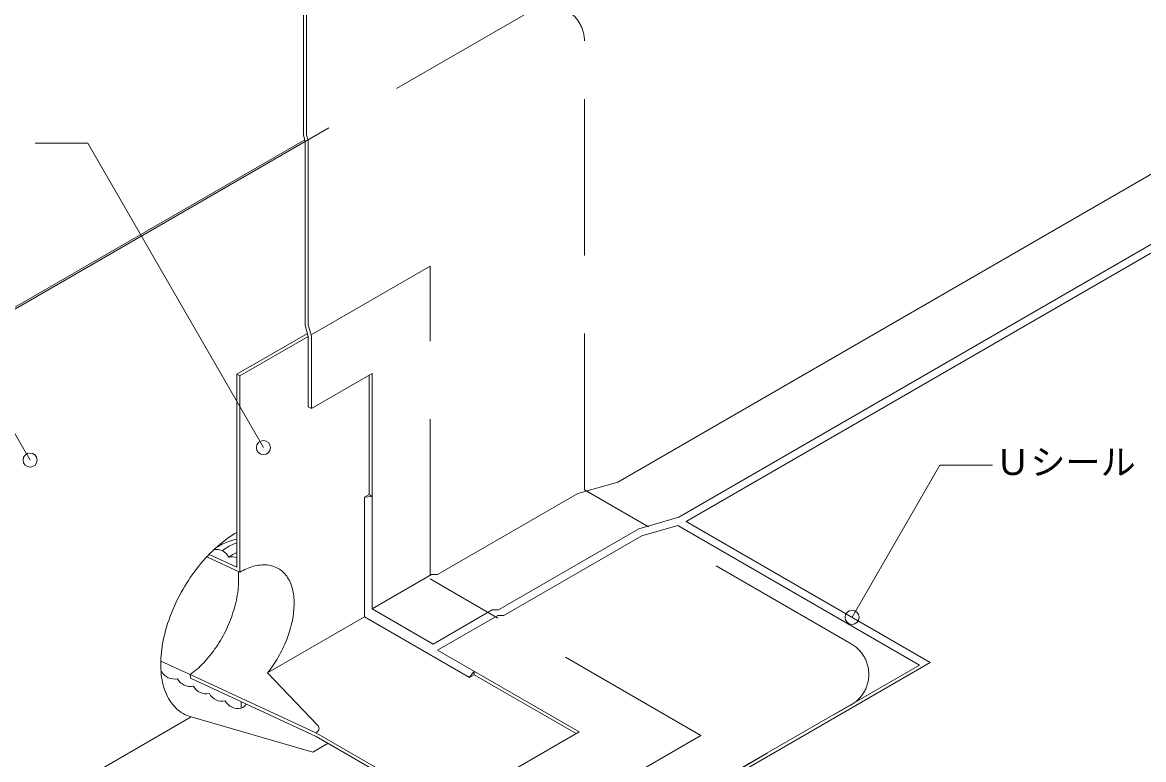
# Model space of a CAD drawing. Units: millimetres, scale not verified. Extents: x -1380 to 1380, y -955 to 955.
# Drawn here: x -179 to 459, y -102 to 318 of the extents above; entities that cross this region are included whole.
import ezdxf
from ezdxf.enums import TextEntityAlignment as Align

# ---------------------------------------------------------------- set-up
doc = ezdxf.new("R2010")
doc.units = ezdxf.units.MM
doc.header["$LTSCALE"] = 7
doc.linetypes.add('USER1', pattern=[19.05, 12.7, -6.35])
for name, color, linetype, lineweight in [('0-2_BOUSUI', 1, 'Continuous', 18), ('0-3_MOJI', 7, 'Continuous', 18), ('0-5_KANAMONO', 4, 'Continuous', 18), ('0-6_BUHIN', 7, 'Continuous', 9)]:
    doc.layers.add(name, color=color, linetype=linetype, lineweight=lineweight)
doc.styles.add('ＭＳ ゴシック', font='')
doc.styles.get('ＭＳ ゴシック').set_extended_font_data('MS Gothic')

msp = doc.modelspace()

# ---------------------------------------------------------------- linework, layer by layer
at = {"layer": '0-2_BOUSUI'}
for p, q in [((194.624, 36.367), (690, 322.373)), ((198.954, 33.867), (690, 317.373)), ((-14.454, 98.203), (20.187, 118.203)), ((18.455, 49.203), (18.455, 117.203)), ((20.187, -15.797), (20.187, 118.203)), ((-14.454, 98.203), (-16.186, 99.203)), ((15.857, -20.297), (15.857, 47.703)), ((337.78, -46.284), (198.954, 33.867)), ((54.828, -35.797), (20.187, -15.797)), ((75.612, -54.797), (15.857, -20.297)), ((137.966, -85.797), (57.426, -39.297)), ((214.393, -117.522), (337.78, -46.284)), ((136.234, -86.797), (78.21, -53.297)), ((103.325, -105.797), (137.966, -85.797))]:
    msp.add_line(p, q, dxfattribs=at)
for points in [[(-16.186, 99.203), (-16.186, 139.203), (-17.918, 145.667), (-17.918, 250.203), (-18.871, 253.758), (-18.871, 387.514)], [(-14.454, 98.203), (-14.454, 139.431), (-16.186, 145.895), (-16.186, 250.431), (-17.139, 253.986), (-17.139, 387.514)], [(20.187, -15.797), (53.9, 3.667), (57.364, 3.667), (137.22, 49.772), (159.983, 56.367), (690, 362.373)], [(54.828, -35.797), (88.541, -16.333), (92.005, -16.333), (171.861, 29.772), (194.624, 36.367)], [(57.426, -39.297), (91.603, -19.565), (95.067, -19.565), (173.571, 25.76), (194.056, 31.694)], [(210.929, -117.522), (331.718, -47.784), (194.056, 31.694)]]:
    msp.add_lwpolyline(points, dxfattribs=at)
for points in [[(15.857, 47.703), (18.455, 49.203), (20.187, 48.203)], [(78.21, -51.297), (78.21, -53.297), (75.612, -54.797)]]:
    msp.add_lwpolyline(points, close=True, dxfattribs=at)
at = {"layer": '0-3_MOJI'}
for points in [[(-41.719, 75.949), (-141.719, 249.154), (-171.719, 249.154)], [(-174.553, 68.871), (-239.553, 181.454), (-269.553, 181.454)], [(293.307, -20.608), (343.307, 65.994), (373.307, 65.994)]]:
    msp.add_lwpolyline(points, dxfattribs=at)
for centre in [(-41.719, 75.949), (-174.553, 68.871), (293.307, -20.608)]:
    msp.add_circle(centre, 4, dxfattribs=at)
at = {"layer": '0-5_KANAMONO', "linetype": 'USER1'}
for p, q in [((110.997, 324.633), (-17.918, 250.203)), ((140.997, 51.953), (140.997, 307.312)), ((292.863, -35.726), (140.997, 51.953)), ((-62.911, -275.773), (292.863, -70.367))]:
    msp.add_line(p, q, dxfattribs=at)
at = {"layer": '0-5_KANAMONO'}
for p, q in [((-245.267, 120.052), (-18.174, 251.156)), ((-17.918, 250.203), (-244.776, 119.227)), ((-254.776, -176.547), (-82.871, -77.298)), ((-13.588, -97.297), (-82.871, -77.298)), ((-13.588, -97.297), (-4.928, -92.297))]:
    msp.add_line(p, q, dxfattribs=at)
at = {"layer": '0-5_KANAMONO', "linetype": 'USER1'}
for centre, start, end in [((120.997, 307.312), 0, 120), ((282.863, -53.047), 300, 60)]:
    msp.add_arc(centre, 20, start, end, dxfattribs=at)
at = {"layer": '0-5_KANAMONO'}
for centre, radius, start, end in [((-21.791, -32.175), 69.407, 120.37751, 131.5569), ((-7.876, -47.994), 90.475, 131.50548, 141.59557), ((4.3, -57.723), 106.06, 141.56327, 149.95426), ((1.431, -56.15), 102.789, 149.91198, 158.57049), ((-9.816, -51.988), 90.8, 158.4225, 168.47645), ((-30.638, -47.77), 69.554, 168.45497, 179.61063), ((-53.687, -47.765), 46.506, 179.4236, 194.13461), ((-69.534, -51.923), 30.124, 193.82578, 214.85996), ((-76.657, -56.736), 21.529, 215.18299, 239.73157), ((-76.809, -56.563), 21.602, 240.31103, 253.70097)]:
    msp.add_arc(centre, radius, start, end, dxfattribs=at)
at = {"layer": '0-6_BUHIN', "linetype": 'USER1'}
for p, q in [((-14.633, 140.1), (53.096, 179.203)), ((53.096, 3.203), (53.096, 179.203)), ((207.248, -87.797), (53.096, 1.203)), ((139.466, -126.931), (207.248, -87.797))]:
    msp.add_line(p, q, dxfattribs=at)
at = {"layer": '0-6_BUHIN'}
for p, q in [((-56.89, 117.703), (-16.65, 140.935)), ((-55.157, 116.703), (-16.186, 139.203)), ((15.857, -20.297), (-39.385, -52.191)), ((-100.156, -45.512), (-83.509, -53.201)), ((-10.902, -82.01), (-39.385, -52.191)), ((-54.347, -72.291), (-54.464, -68.627))]:
    msp.add_line(p, q, dxfattribs=at)
msp.add_lwpolyline([(-72.667, 15.155), (-56.89, 7.868), (-56.89, 117.703), (-55.157, 116.703), (-55.157, 5.058), (-73.998, 13.76)], dxfattribs=at)
msp.add_lwpolyline([(98.995, -150.297), (98.995, -152.297), (-11.77, -88.347), (-83.337, -55.291), (-83.509, -53.201), (-11.856, -86.297)], close=True, dxfattribs=at)
for centre, radius, start, end in [((-47.127, -15.374), 40.558, 110.66929, 122.21264), ((-40.755, -17.392), 42.441, 112.34312, 125.20156), ((-52.172, -1.768), 26.048, 100.43449, 110.85034), ((-68.536, 10.11), 7.907, 25.98454, 99.70221), ((-38.049, -19.567), 40.558, 117.68025, 125.20156), ((-59.458, 5.917), 7.907, 71.04395, 104.43176), ((-38.116, -23.888), 33.59, 105.95476, 120.48703), ((-41.354, -12.315), 21.572, 85.17845, 106.13581), ((-40.944, -6.169), 15.414, 60.31103, 84.77441), ((-41.053, -6.046), 15.361, 35.18299, 59.73157), ((-107.599, 1.178), 51.77, 353.16951, 4.32516), ((-90.501, 2.585), 34.615, 4.13814, 4.74629), ((-46.135, -9.48), 21.494, 13.82578, 34.85996), ((-123.303, 3.034), 67.584, 343.13704, 353.19098), ((-57.443, -12.447), 33.184, 359.4236, 14.13461), ((-131.901, 5.434), 76.508, 334.62652, 343.28502), ((-73.889, -12.444), 49.63, 348.45497, 359.61063), ((-88.746, -9.433), 64.789, 338.4225, 348.47645), ((-134.125, 6.424), 78.942, 326.27781, 334.66879), ((-124.498, -0.047), 67.342, 316.22002, 326.31011), ((-96.771, -6.463), 73.344, 329.91198, 338.57049), ((-98.819, -5.342), 75.678, 321.75265, 329.95426), ((-113.208, -10.931), 51.661, 305.09204, 316.27143), ((-101.632, -43.498), 8.052, 281.32148, 283.59624), ((-92.554, -47.692), 8.052, 206.82006, 283.59624), ((-83.475, -51.885), 8.052, 206.82006, 283.59624), ((-74.397, -56.078), 8.052, 206.82006, 283.59624), ((-65.319, -60.271), 8.052, 206.82006, 283.59624), ((-56.24, -64.465), 8.052, 206.82006, 283.59624), ((-55.592, -67.943), 4.522, 285.96974, 333.33603), ((-12.997, -84.19), 3.023, 25.17845, 46.13581), ((-12.223, -83.809), 2.16, 0.31103, 24.77441), ((-14.141, -82.246), 4.651, 299.4236, 314.13461), ((-12.988, -83.411), 3.012, 313.82578, 334.85996), ((-12.215, -83.787), 2.153, 335.18299, 359.73157)]:
    msp.add_arc(centre, radius, start, end, dxfattribs=at)

# ---------------------------------------------------------------- texts
at = {"layer": '0-3_MOJI', "style": 'ＭＳ ゴシック'}
msp.add_text('Ｕシール', height=14.66, dxfattribs=at).set_placement((374.807, 55.994), align=Align.BOTTOM_LEFT)

doc.saveas('drawing.dxf')
